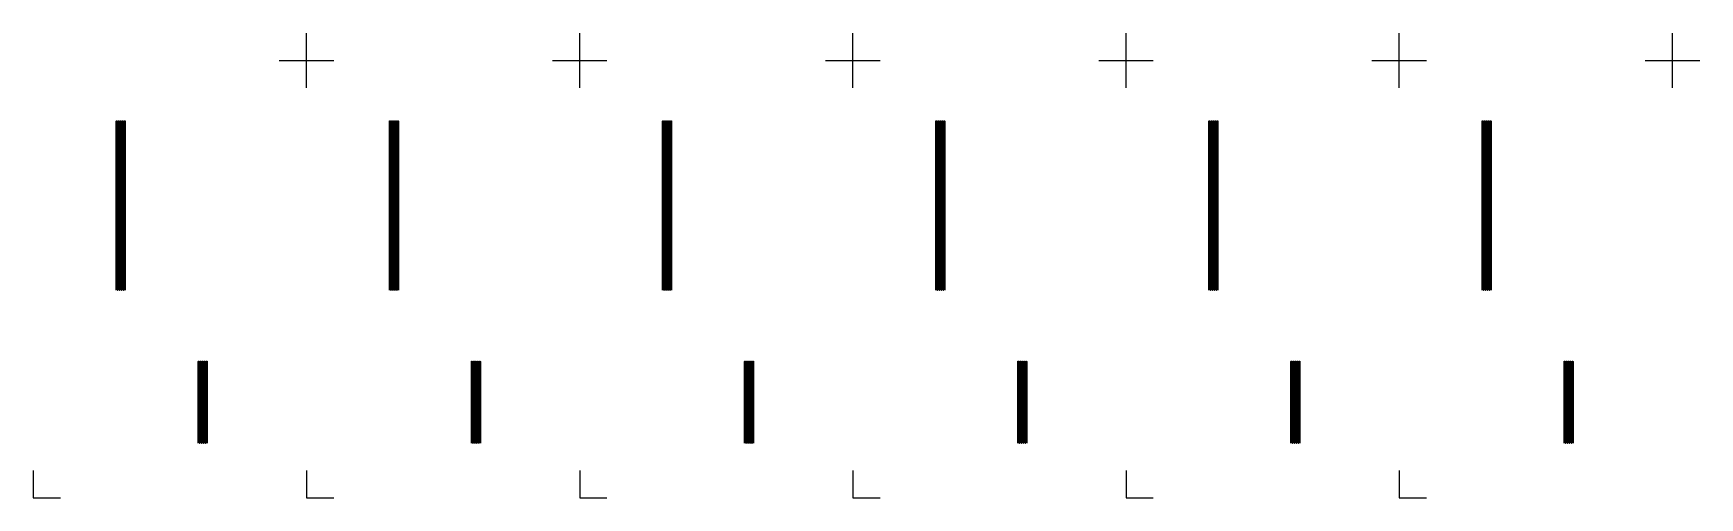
# Model space of a CAD drawing. Header units: inches. Extents: x 0 to 30.5, y 0 to 8.5.
import ezdxf

# ---------------------------------------------------------------- set-up
doc = ezdxf.new("R2010")
doc.units = ezdxf.units.IN
doc.header["$MEASUREMENT"] = 0

msp = doc.modelspace()

# ---------------------------------------------------------------- linework, layer by layer
for p, q in [((5, 7.5), (5, 8.5)), ((10, 7.5), (10, 8.5)), ((15, 7.5), (15, 8.5)), ((20, 7.5), (20, 8.5)), ((25, 7.5), (25, 8.5)), ((30, 7.5), (30, 8.5)), ((4.5, 8), (5.5, 8)), ((9.5, 8), (10.5, 8)), ((14.5, 8), (15.5, 8)), ((19.5, 8), (20.5, 8)), ((24.5, 8), (25.5, 8)), ((29.5, 8), (30.5, 8))]:
    msp.add_line(p, q)
at = {"color": 1, "linetype": 'Continuous'}
for points in [[(1.518, 3.8), (1.518, 6.891, -0.414214), (1.527, 6.9), (1.527, 6.9, -0.414214), (1.536, 6.891), (1.536, 3.809, 0.414214), (1.545, 3.8), (1.545, 3.8, 0.414214), (1.555, 3.809), (1.555, 6.891, -0.414214), (1.564, 6.9), (1.564, 6.9, -0.414214), (1.573, 6.891), (1.573, 3.809, 0.414214), (1.582, 3.8), (1.582, 3.8, 0.414214), (1.591, 3.809), (1.591, 6.891, -0.414214), (1.6, 6.9), (1.6, 6.9, -0.414214), (1.609, 6.891), (1.609, 3.809, 0.414214), (1.618, 3.8), (1.618, 3.8, 0.414214), (1.627, 3.809), (1.627, 6.891, -0.414214), (1.636, 6.9), (1.636, 6.9, -0.414214), (1.645, 6.891), (1.645, 3.809, 0.414214), (1.655, 3.8), (1.655, 3.8, 0.414214), (1.664, 3.809), (1.664, 6.891, -0.414214), (1.673, 6.9), (1.673, 6.9, -0.414214), (1.682, 6.891), (1.682, 3.8)], [(6.518, 3.8), (6.518, 6.891, -0.414214), (6.527, 6.9), (6.527, 6.9, -0.414214), (6.536, 6.891), (6.536, 3.809, 0.414214), (6.545, 3.8), (6.545, 3.8, 0.414214), (6.555, 3.809), (6.555, 6.891, -0.414214), (6.564, 6.9), (6.564, 6.9, -0.414214), (6.573, 6.891), (6.573, 3.809, 0.414214), (6.582, 3.8), (6.582, 3.8, 0.414214), (6.591, 3.809), (6.591, 6.891, -0.414214), (6.6, 6.9), (6.6, 6.9, -0.414214), (6.609, 6.891), (6.609, 3.809, 0.414214), (6.618, 3.8), (6.618, 3.8, 0.414214), (6.627, 3.809), (6.627, 6.891, -0.414214), (6.636, 6.9), (6.636, 6.9, -0.414214), (6.645, 6.891), (6.645, 3.809, 0.414214), (6.655, 3.8), (6.655, 3.8, 0.414214), (6.664, 3.809), (6.664, 6.891, -0.414214), (6.673, 6.9), (6.673, 6.9, -0.414214), (6.682, 6.891), (6.682, 3.8)], [(11.518, 3.8), (11.518, 6.891, -0.414214), (11.527, 6.9), (11.527, 6.9, -0.414214), (11.536, 6.891), (11.536, 3.809, 0.414214), (11.545, 3.8), (11.545, 3.8, 0.414214), (11.555, 3.809), (11.555, 6.891, -0.414214), (11.564, 6.9), (11.564, 6.9, -0.414214), (11.573, 6.891), (11.573, 3.809, 0.414214), (11.582, 3.8), (11.582, 3.8, 0.414214), (11.591, 3.809), (11.591, 6.891, -0.414214), (11.6, 6.9), (11.6, 6.9, -0.414214), (11.609, 6.891), (11.609, 3.809, 0.414214), (11.618, 3.8), (11.618, 3.8, 0.414214), (11.627, 3.809), (11.627, 6.891, -0.414214), (11.636, 6.9), (11.636, 6.9, -0.414214), (11.645, 6.891), (11.645, 3.809, 0.414214), (11.655, 3.8), (11.655, 3.8, 0.414214), (11.664, 3.809), (11.664, 6.891, -0.414214), (11.673, 6.9), (11.673, 6.9, -0.414214), (11.682, 6.891), (11.682, 3.8)], [(16.518, 3.8), (16.518, 6.891, -0.414214), (16.527, 6.9), (16.527, 6.9, -0.414214), (16.536, 6.891), (16.536, 3.809, 0.414214), (16.545, 3.8), (16.545, 3.8, 0.414214), (16.555, 3.809), (16.555, 6.891, -0.414214), (16.564, 6.9), (16.564, 6.9, -0.414214), (16.573, 6.891), (16.573, 3.809, 0.414214), (16.582, 3.8), (16.582, 3.8, 0.414214), (16.591, 3.809), (16.591, 6.891, -0.414214), (16.6, 6.9), (16.6, 6.9, -0.414214), (16.609, 6.891), (16.609, 3.809, 0.414214), (16.618, 3.8), (16.618, 3.8, 0.414214), (16.627, 3.809), (16.627, 6.891, -0.414214), (16.636, 6.9), (16.636, 6.9, -0.414214), (16.645, 6.891), (16.645, 3.809, 0.414214), (16.655, 3.8), (16.655, 3.8, 0.414214), (16.664, 3.809), (16.664, 6.891, -0.414214), (16.673, 6.9), (16.673, 6.9, -0.414214), (16.682, 6.891), (16.682, 3.8)], [(21.518, 3.8), (21.518, 6.891, -0.414214), (21.527, 6.9), (21.527, 6.9, -0.414214), (21.536, 6.891), (21.536, 3.809, 0.414214), (21.545, 3.8), (21.545, 3.8, 0.414214), (21.555, 3.809), (21.555, 6.891, -0.414214), (21.564, 6.9), (21.564, 6.9, -0.414214), (21.573, 6.891), (21.573, 3.809, 0.414214), (21.582, 3.8), (21.582, 3.8, 0.414214), (21.591, 3.809), (21.591, 6.891, -0.414214), (21.6, 6.9), (21.6, 6.9, -0.414214), (21.609, 6.891), (21.609, 3.809, 0.414214), (21.618, 3.8), (21.618, 3.8, 0.414214), (21.627, 3.809), (21.627, 6.891, -0.414214), (21.636, 6.9), (21.636, 6.9, -0.414214), (21.645, 6.891), (21.645, 3.809, 0.414214), (21.655, 3.8), (21.655, 3.8, 0.414214), (21.664, 3.809), (21.664, 6.891, -0.414214), (21.673, 6.9), (21.673, 6.9, -0.414214), (21.682, 6.891), (21.682, 3.8)], [(26.518, 3.8), (26.518, 6.891, -0.414214), (26.527, 6.9), (26.527, 6.9, -0.414214), (26.536, 6.891), (26.536, 3.809, 0.414214), (26.545, 3.8), (26.545, 3.8, 0.414214), (26.555, 3.809), (26.555, 6.891, -0.414214), (26.564, 6.9), (26.564, 6.9, -0.414214), (26.573, 6.891), (26.573, 3.809, 0.414214), (26.582, 3.8), (26.582, 3.8, 0.414214), (26.591, 3.809), (26.591, 6.891, -0.414214), (26.6, 6.9), (26.6, 6.9, -0.414214), (26.609, 6.891), (26.609, 3.809, 0.414214), (26.618, 3.8), (26.618, 3.8, 0.414214), (26.627, 3.809), (26.627, 6.891, -0.414214), (26.636, 6.9), (26.636, 6.9, -0.414214), (26.645, 6.891), (26.645, 3.809, 0.414214), (26.655, 3.8), (26.655, 3.8, 0.414214), (26.664, 3.809), (26.664, 6.891, -0.414214), (26.673, 6.9), (26.673, 6.9, -0.414214), (26.682, 6.891), (26.682, 3.8)], [(3.018, 1), (3.018, 2.491, -0.414214), (3.027, 2.5), (3.027, 2.5, -0.414214), (3.036, 2.491), (3.036, 1.009, 0.414214), (3.045, 1), (3.045, 1, 0.414214), (3.055, 1.009), (3.055, 2.491, -0.414214), (3.064, 2.5), (3.064, 2.5, -0.414214), (3.073, 2.491), (3.073, 1.009, 0.414214), (3.082, 1), (3.082, 1, 0.414214), (3.091, 1.009), (3.091, 2.491, -0.414214), (3.1, 2.5), (3.1, 2.5, -0.414214), (3.109, 2.491), (3.109, 1.009, 0.414214), (3.118, 1), (3.118, 1, 0.414214), (3.127, 1.009), (3.127, 2.491, -0.414214), (3.136, 2.5), (3.136, 2.5, -0.414214), (3.145, 2.491), (3.145, 1.009, 0.414214), (3.155, 1), (3.155, 1, 0.414214), (3.164, 1.009), (3.164, 2.491, -0.414214), (3.173, 2.5), (3.173, 2.5, -0.414214), (3.182, 2.491), (3.182, 1)], [(8.018, 1), (8.018, 2.491, -0.414214), (8.027, 2.5), (8.027, 2.5, -0.414214), (8.036, 2.491), (8.036, 1.009, 0.414214), (8.045, 1), (8.045, 1, 0.414214), (8.055, 1.009), (8.055, 2.491, -0.414214), (8.064, 2.5), (8.064, 2.5, -0.414214), (8.073, 2.491), (8.073, 1.009, 0.414214), (8.082, 1), (8.082, 1, 0.414214), (8.091, 1.009), (8.091, 2.491, -0.414214), (8.1, 2.5), (8.1, 2.5, -0.414214), (8.109, 2.491), (8.109, 1.009, 0.414214), (8.118, 1), (8.118, 1, 0.414214), (8.127, 1.009), (8.127, 2.491, -0.414214), (8.136, 2.5), (8.136, 2.5, -0.414214), (8.145, 2.491), (8.145, 1.009, 0.414214), (8.155, 1), (8.155, 1, 0.414214), (8.164, 1.009), (8.164, 2.491, -0.414214), (8.173, 2.5), (8.173, 2.5, -0.414214), (8.182, 2.491), (8.182, 1)], [(13.018, 1), (13.018, 2.491, -0.414214), (13.027, 2.5), (13.027, 2.5, -0.414214), (13.036, 2.491), (13.036, 1.009, 0.414214), (13.045, 1), (13.045, 1, 0.414214), (13.055, 1.009), (13.055, 2.491, -0.414214), (13.064, 2.5), (13.064, 2.5, -0.414214), (13.073, 2.491), (13.073, 1.009, 0.414214), (13.082, 1), (13.082, 1, 0.414214), (13.091, 1.009), (13.091, 2.491, -0.414214), (13.1, 2.5), (13.1, 2.5, -0.414214), (13.109, 2.491), (13.109, 1.009, 0.414214), (13.118, 1), (13.118, 1, 0.414214), (13.127, 1.009), (13.127, 2.491, -0.414214), (13.136, 2.5), (13.136, 2.5, -0.414214), (13.145, 2.491), (13.145, 1.009, 0.414214), (13.155, 1), (13.155, 1, 0.414214), (13.164, 1.009), (13.164, 2.491, -0.414214), (13.173, 2.5), (13.173, 2.5, -0.414214), (13.182, 2.491), (13.182, 1)], [(18.018, 1), (18.018, 2.491, -0.414214), (18.027, 2.5), (18.027, 2.5, -0.414214), (18.036, 2.491), (18.036, 1.009, 0.414214), (18.045, 1), (18.045, 1, 0.414214), (18.055, 1.009), (18.055, 2.491, -0.414214), (18.064, 2.5), (18.064, 2.5, -0.414214), (18.073, 2.491), (18.073, 1.009, 0.414214), (18.082, 1), (18.082, 1, 0.414214), (18.091, 1.009), (18.091, 2.491, -0.414214), (18.1, 2.5), (18.1, 2.5, -0.414214), (18.109, 2.491), (18.109, 1.009, 0.414214), (18.118, 1), (18.118, 1, 0.414214), (18.127, 1.009), (18.127, 2.491, -0.414214), (18.136, 2.5), (18.136, 2.5, -0.414214), (18.145, 2.491), (18.145, 1.009, 0.414214), (18.155, 1), (18.155, 1, 0.414214), (18.164, 1.009), (18.164, 2.491, -0.414214), (18.173, 2.5), (18.173, 2.5, -0.414214), (18.182, 2.491), (18.182, 1)], [(23.018, 1), (23.018, 2.491, -0.414214), (23.027, 2.5), (23.027, 2.5, -0.414214), (23.036, 2.491), (23.036, 1.009, 0.414214), (23.045, 1), (23.045, 1, 0.414214), (23.055, 1.009), (23.055, 2.491, -0.414214), (23.064, 2.5), (23.064, 2.5, -0.414214), (23.073, 2.491), (23.073, 1.009, 0.414214), (23.082, 1), (23.082, 1, 0.414214), (23.091, 1.009), (23.091, 2.491, -0.414214), (23.1, 2.5), (23.1, 2.5, -0.414214), (23.109, 2.491), (23.109, 1.009, 0.414214), (23.118, 1), (23.118, 1, 0.414214), (23.127, 1.009), (23.127, 2.491, -0.414214), (23.136, 2.5), (23.136, 2.5, -0.414214), (23.145, 2.491), (23.145, 1.009, 0.414214), (23.155, 1), (23.155, 1, 0.414214), (23.164, 1.009), (23.164, 2.491, -0.414214), (23.173, 2.5), (23.173, 2.5, -0.414214), (23.182, 2.491), (23.182, 1)], [(28.018, 1), (28.018, 2.491, -0.414214), (28.027, 2.5), (28.027, 2.5, -0.414214), (28.036, 2.491), (28.036, 1.009, 0.414214), (28.045, 1), (28.045, 1, 0.414214), (28.055, 1.009), (28.055, 2.491, -0.414214), (28.064, 2.5), (28.064, 2.5, -0.414214), (28.073, 2.491), (28.073, 1.009, 0.414214), (28.082, 1), (28.082, 1, 0.414214), (28.091, 1.009), (28.091, 2.491, -0.414214), (28.1, 2.5), (28.1, 2.5, -0.414214), (28.109, 2.491), (28.109, 1.009, 0.414214), (28.118, 1), (28.118, 1, 0.414214), (28.127, 1.009), (28.127, 2.491, -0.414214), (28.136, 2.5), (28.136, 2.5, -0.414214), (28.145, 2.491), (28.145, 1.009, 0.414214), (28.155, 1), (28.155, 1, 0.414214), (28.164, 1.009), (28.164, 2.491, -0.414214), (28.173, 2.5), (28.173, 2.5, -0.414214), (28.182, 2.491), (28.182, 1)]]:
    msp.add_lwpolyline(points, format="xyb", dxfattribs=at)
for points in [[(0, 0.5), (0, 0), (0.5, 0)], [(5, 0.5), (5, 0), (5.5, 0)], [(10, 0.5), (10, 0), (10.5, 0)], [(15, 0.5), (15, 0), (15.5, 0)], [(20, 0.5), (20, 0), (20.5, 0)], [(25, 0.5), (25, 0), (25.5, 0)]]:
    msp.add_lwpolyline(points)

doc.saveas('drawing.dxf')
